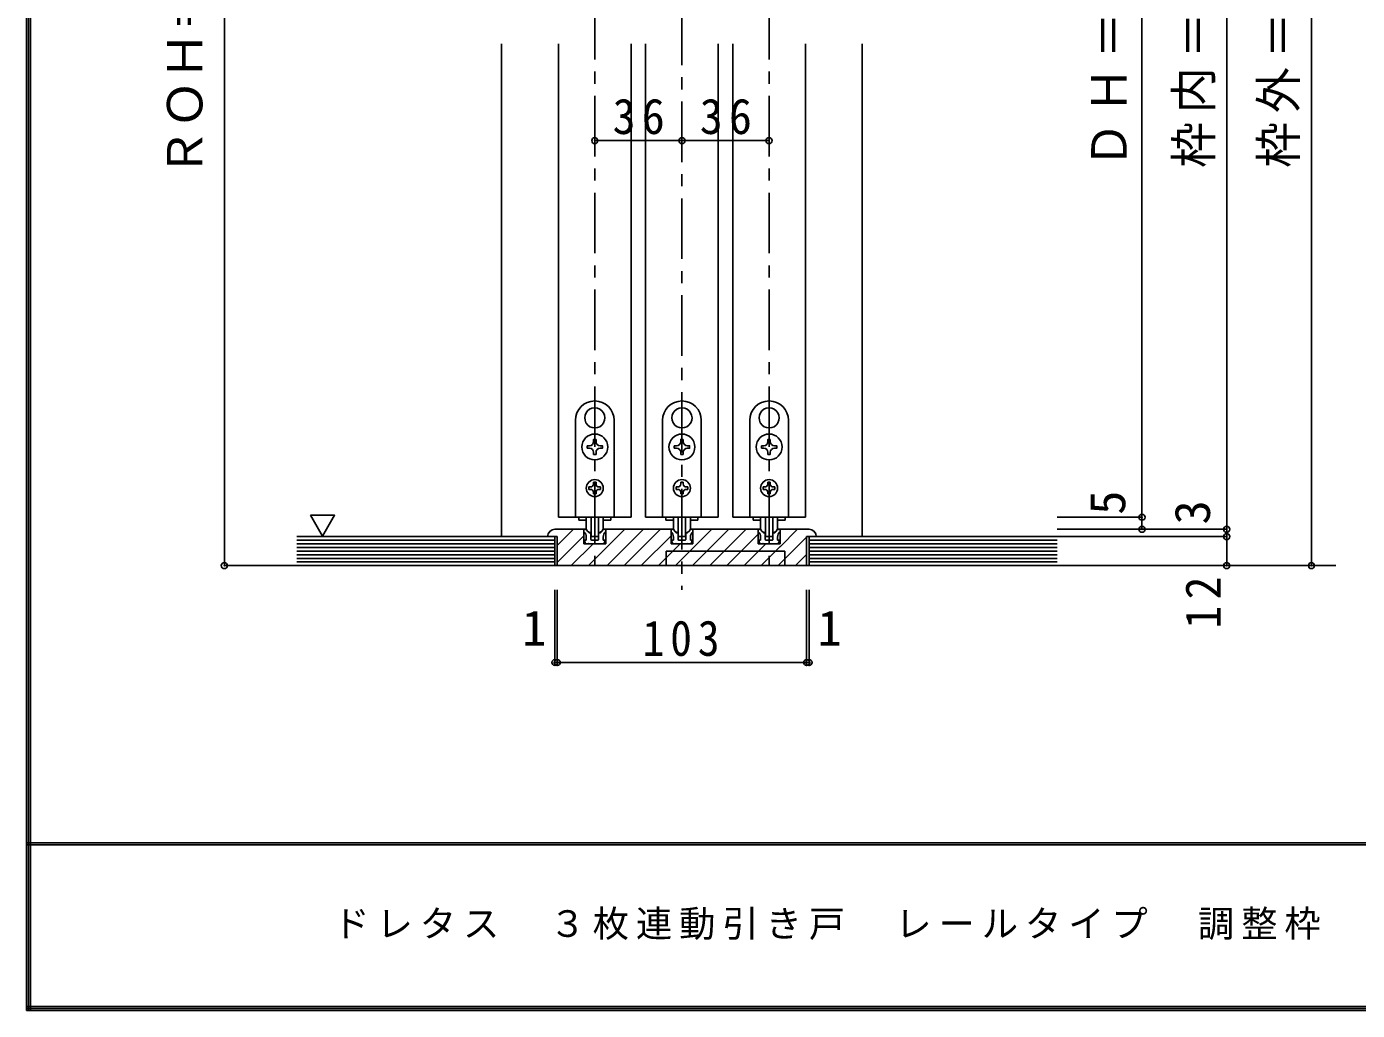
# Model space of a CAD drawing. Units: millimetres at full size, sheet at 1:5. Extents: x -973 to 977, y -718 to 696.
# Drawn here: x -973 to -424, y -701 to -295 of the extents above; entities that cross this region are included whole.
import ezdxf
from ezdxf.enums import TextEntityAlignment as Align

# ---------------------------------------------------------------- set-up
doc = ezdxf.new("R2010")
doc.units = ezdxf.units.MM
doc.header["$LTSCALE"] = 5
doc.header["$PDMODE"] = 32
doc.header["$PDSIZE"] = 2.5
doc.linetypes.add('CHAIN1', pattern=[8, 5, -1, 1, -1])
for name, color, linetype in [('0-1_通り芯', 4, 'CHAIN1'), ('0-3_仕上げ', 7, 'Continuous'), ('0-4_枠', 3, 'Continuous'), ('0-6_扉', 6, 'Continuous'), ('0-7_金物', 7, 'Continuous'), ('0-A_文字', 3, 'Continuous'), ('0-B_寸法', 7, 'Continuous'), ('0-C_ハッチ', 4, 'Continuous'), ('F-1_枠', 6, 'Continuous'), ('F-A_文字', 7, 'Continuous')]:
    doc.layers.add(name, color=color, linetype=linetype)
doc.styles.add('ＭＳ ゴシック', font='')
doc.styles.get('ＭＳ ゴシック').set_extended_font_data('MS Gothic')

msp = doc.modelspace()

# ---------------------------------------------------------------- linework, layer by layer
at = {"layer": '0-1_通り芯'}
msp.add_line((-849.344, -517.167), (-432.68, -517.167), dxfattribs=at)
at = {"layer": '0-3_仕上げ', "color": 2}
for p, q in [((-861.68, -505.167), (-819.151, -505.167)), ((-819.151, -505.167), (-755.18, -505.167)), ((-755.18, -517.167), (-755.18, -505.167)), ((-650.18, -505.167), (-547.68, -505.167)), ((-650.18, -517.167), (-650.18, -505.167)), ((-861.68, -517.167), (-547.68, -517.167))]:
    msp.add_line(p, q, dxfattribs=at)
at = {"layer": '0-3_仕上げ'}
for p, q in [((-861.68, -506.667), (-816.61, -506.667)), ((-861.68, -508.167), (-816, -508.167)), ((-861.68, -509.667), (-816.915, -509.667)), ((-816.915, -509.667), (-755.18, -509.667)), ((-816.61, -506.667), (-755.18, -506.667)), ((-816, -508.167), (-755.18, -508.167)), ((-650.18, -506.667), (-547.68, -506.667)), ((-650.18, -508.167), (-547.68, -508.167)), ((-650.18, -509.667), (-547.68, -509.667)), ((-861.68, -511.167), (-817.728, -511.167)), ((-861.68, -512.667), (-817.83, -512.667)), ((-861.68, -514.167), (-817.525, -514.167)), ((-861.68, -515.667), (-817.423, -515.667)), ((-817.83, -512.667), (-755.18, -512.667)), ((-817.728, -511.167), (-755.18, -511.167)), ((-817.525, -514.167), (-755.18, -514.167)), ((-817.423, -515.667), (-755.18, -515.667)), ((-650.18, -511.167), (-547.68, -511.167)), ((-650.18, -512.667), (-547.68, -512.667)), ((-650.18, -514.167), (-547.68, -514.167)), ((-650.18, -515.667), (-547.68, -515.667))]:
    msp.add_line(p, q, dxfattribs=at)
at = {"layer": '0-4_枠', "color": 4}
for p, q in [((-777.18, -505.167), (-777.18, -301.667)), ((-628.18, -505.167), (-628.18, -301.667))]:
    msp.add_line(p, q, dxfattribs=at)
at = {"layer": '0-4_枠'}
for p, q in [((-758.18, -505.167), (-754.18, -505.167)), ((-743.18, -502.167), (-755.18, -502.167)), ((-754.18, -517.167), (-754.18, -505.167)), ((-743.18, -508.131), (-743.18, -502.167)), ((-743.18, -508.131), (-743.18, -502.167)), ((-734.18, -508.131), (-734.18, -502.167)), ((-707.18, -502.167), (-734.18, -502.167)), ((-707.18, -508.131), (-707.18, -502.167)), ((-707.18, -508.131), (-707.18, -502.167)), ((-698.18, -508.131), (-698.18, -502.167)), ((-671.18, -502.167), (-698.18, -502.167)), ((-671.18, -508.131), (-671.18, -502.167)), ((-671.18, -508.131), (-671.18, -502.167)), ((-662.18, -508.131), (-662.18, -502.167)), ((-650.18, -502.167), (-662.18, -502.167)), ((-651.18, -505.167), (-647.18, -505.167)), ((-651.18, -517.167), (-651.18, -505.167)), ((-743.18, -508.131), (-734.18, -508.131)), ((-707.18, -508.131), (-698.18, -508.131)), ((-671.18, -508.131), (-662.18, -508.131)), ((-709.18, -517.167), (-709.18, -511.167)), ((-660.18, -511.167), (-709.18, -511.167)), ((-660.18, -517.167), (-660.18, -511.167)), ((-754.18, -517.167), (-651.18, -517.167))]:
    msp.add_line(p, q, dxfattribs=at)
for centre, start, end in [((-755.18, -505.167), 90, 180), ((-650.18, -505.167), 0, 90)]:
    msp.add_arc(centre, 3, start, end, dxfattribs=at)
at = {"layer": '0-6_扉'}
for p, q in [((-753.68, -301.667), (-753.68, -497.167)), ((-723.68, -301.667), (-723.68, -497.167)), ((-717.68, -301.667), (-717.68, -497.167)), ((-687.68, -301.667), (-687.68, -497.167)), ((-681.68, -301.667), (-681.68, -497.167)), ((-651.68, -301.667), (-651.68, -497.167)), ((-723.68, -497.167), (-753.68, -497.167)), ((-717.68, -497.167), (-687.68, -497.167)), ((-651.68, -497.167), (-681.68, -497.167))]:
    msp.add_line(p, q, dxfattribs=at)
at = {"layer": '0-7_金物'}
for p, q in [((-738.779, -452.018), (-738.68, -452.117)), ((-738.581, -452.018), (-738.68, -452.117)), ((-702.779, -452.018), (-702.68, -452.117)), ((-702.581, -452.018), (-702.68, -452.117)), ((-666.779, -452.018), (-666.68, -452.117)), ((-666.581, -452.018), (-666.68, -452.117)), ((-742.323, -458.155), (-742.188, -458.192)), ((-742.224, -458.327), (-742.188, -458.192)), ((-735.038, -458.155), (-735.173, -458.192)), ((-735.137, -458.327), (-735.173, -458.192)), ((-706.323, -458.155), (-706.188, -458.192)), ((-706.224, -458.327), (-706.188, -458.192)), ((-699.038, -458.155), (-699.173, -458.192)), ((-699.137, -458.327), (-699.173, -458.192)), ((-670.323, -458.155), (-670.188, -458.192)), ((-670.224, -458.327), (-670.188, -458.192)), ((-663.038, -458.155), (-663.173, -458.192)), ((-663.137, -458.327), (-663.173, -458.192)), ((-738.18, -465.967), (-738.18, -465.017)), ((-702.18, -465.967), (-702.18, -465.017)), ((-666.18, -465.967), (-666.18, -465.017)), ((-741.83, -467.667), (-741.83, -468.667)), ((-740.88, -467.667), (-741.83, -467.667)), ((-741.83, -468.667), (-740.88, -468.667)), ((-739.18, -470.367), (-739.18, -471.317)), ((-739.18, -471.317), (-738.18, -471.317)), ((-738.18, -471.317), (-738.18, -470.367)), ((-705.83, -467.667), (-705.83, -468.667)), ((-704.88, -467.667), (-705.83, -467.667)), ((-705.83, -468.667), (-704.88, -468.667)), ((-703.18, -470.367), (-703.18, -471.317)), ((-703.18, -471.317), (-702.18, -471.317)), ((-702.18, -471.317), (-702.18, -470.367)), ((-669.83, -467.667), (-669.83, -468.667)), ((-668.88, -467.667), (-669.83, -467.667)), ((-669.83, -468.667), (-668.88, -468.667)), ((-667.18, -470.367), (-667.18, -471.317)), ((-667.18, -471.317), (-666.18, -471.317)), ((-666.18, -471.317), (-666.18, -470.367)), ((-739.18, -482.767), (-739.18, -483.367)), ((-739.18, -482.767), (-738.18, -482.767)), ((-738.18, -482.767), (-738.18, -483.367)), ((-703.18, -482.767), (-703.18, -483.367)), ((-703.18, -482.767), (-702.18, -482.767)), ((-702.18, -482.767), (-702.18, -483.367)), ((-667.18, -482.767), (-667.18, -483.367)), ((-667.18, -482.767), (-666.18, -482.767)), ((-666.18, -482.767), (-666.18, -483.367)), ((-741.08, -484.667), (-741.08, -485.667)), ((-740.48, -484.667), (-741.08, -484.667)), ((-741.08, -485.667), (-740.48, -485.667)), ((-739.18, -486.967), (-739.18, -487.567)), ((-738.18, -487.567), (-739.18, -487.567)), ((-738.18, -486.967), (-738.18, -487.567)), ((-736.88, -484.667), (-736.28, -484.667)), ((-736.28, -485.667), (-736.88, -485.667)), ((-736.28, -484.667), (-736.28, -485.667)), ((-705.08, -484.667), (-705.08, -485.667)), ((-704.48, -484.667), (-705.08, -484.667)), ((-705.08, -485.667), (-704.48, -485.667)), ((-703.18, -486.967), (-703.18, -487.567)), ((-702.18, -487.567), (-703.18, -487.567)), ((-702.18, -486.967), (-702.18, -487.567)), ((-700.88, -484.667), (-700.28, -484.667)), ((-700.28, -485.667), (-700.88, -485.667)), ((-700.28, -484.667), (-700.28, -485.667)), ((-669.08, -484.667), (-669.08, -485.667)), ((-668.48, -484.667), (-669.08, -484.667)), ((-669.08, -485.667), (-668.48, -485.667)), ((-667.18, -486.967), (-667.18, -487.567)), ((-666.18, -487.567), (-667.18, -487.567)), ((-666.18, -486.967), (-666.18, -487.567)), ((-664.88, -484.667), (-664.28, -484.667)), ((-664.28, -485.667), (-664.88, -485.667)), ((-664.28, -484.667), (-664.28, -485.667)), ((-745.28, -497.167), (-745.28, -498.367)), ((-745.28, -498.367), (-742.148, -498.367)), ((-742.18, -501.588), (-742.18, -497.167)), ((-740.18, -497.167), (-740.18, -504.788)), ((-737.18, -504.788), (-737.18, -497.167)), ((-735.213, -498.367), (-732.08, -498.367)), ((-735.18, -501.588), (-735.18, -497.167)), ((-732.08, -497.167), (-732.08, -498.367)), ((-709.28, -497.167), (-709.28, -498.367)), ((-709.28, -498.367), (-706.148, -498.367)), ((-706.18, -501.588), (-706.18, -497.167)), ((-704.18, -497.167), (-704.18, -504.788)), ((-701.18, -504.788), (-701.18, -497.167)), ((-699.213, -498.367), (-696.08, -498.367)), ((-699.18, -501.588), (-699.18, -497.167)), ((-696.08, -497.167), (-696.08, -498.367)), ((-673.28, -497.167), (-673.28, -498.367)), ((-673.28, -498.367), (-670.148, -498.367)), ((-670.18, -501.588), (-670.18, -497.167)), ((-668.18, -497.167), (-668.18, -504.788)), ((-665.18, -504.788), (-665.18, -497.167)), ((-663.213, -498.367), (-660.08, -498.367)), ((-663.18, -501.588), (-663.18, -497.167)), ((-660.08, -497.167), (-660.08, -498.367)), ((-741.018, -503.579), (-742.284, -502.313)), ((-742.18, -506.667), (-742.18, -505.403)), ((-740.806, -503.667), (-740.48, -503.667)), ((-740.28, -506.367), (-740.28, -503.867)), ((-737.48, -505.088), (-739.88, -505.088)), ((-737.08, -506.367), (-737.08, -503.867)), ((-736.555, -503.667), (-736.88, -503.667)), ((-736.342, -503.579), (-735.077, -502.313)), ((-735.18, -506.667), (-735.18, -505.403)), ((-734.18, -502.167), (-734.723, -502.167)), ((-734.18, -503.167), (-734.18, -502.167)), ((-705.018, -503.579), (-706.284, -502.313)), ((-706.18, -506.667), (-706.18, -505.403)), ((-704.806, -503.667), (-704.48, -503.667)), ((-704.28, -506.367), (-704.28, -503.867)), ((-701.48, -505.088), (-703.88, -505.088)), ((-701.08, -506.367), (-701.08, -503.867)), ((-700.555, -503.667), (-700.88, -503.667)), ((-700.342, -503.579), (-699.077, -502.313)), ((-699.18, -506.667), (-699.18, -505.403)), ((-698.18, -502.167), (-698.723, -502.167)), ((-698.18, -503.167), (-698.18, -502.167)), ((-669.018, -503.579), (-670.284, -502.313)), ((-670.18, -506.667), (-670.18, -505.403)), ((-668.806, -503.667), (-668.48, -503.667)), ((-668.28, -506.367), (-668.28, -503.867)), ((-665.48, -505.088), (-667.88, -505.088)), ((-665.08, -506.367), (-665.08, -503.867)), ((-664.555, -503.667), (-664.88, -503.667)), ((-664.342, -503.579), (-663.077, -502.313)), ((-663.18, -506.667), (-663.18, -505.403)), ((-662.18, -502.167), (-662.723, -502.167)), ((-662.18, -503.167), (-662.18, -502.167)), ((-742.18, -506.667), (-742.78, -506.667)), ((-736.38, -508.167), (-740.98, -508.167)), ((-739.98, -506.667), (-738.98, -506.667)), ((-738.98, -506.667), (-738.68, -506.967)), ((-738.68, -506.967), (-738.38, -506.667)), ((-738.38, -506.667), (-737.38, -506.667)), ((-736.18, -507.967), (-736.38, -508.167)), ((-735.98, -508.167), (-736.18, -507.967)), ((-735.98, -508.167), (-734.88, -508.167)), ((-735.18, -506.667), (-734.58, -506.667)), ((-734.88, -508.167), (-734.394, -506.94)), ((-706.18, -506.667), (-706.78, -506.667)), ((-700.38, -508.167), (-704.98, -508.167)), ((-703.98, -506.667), (-702.98, -506.667)), ((-702.98, -506.667), (-702.68, -506.967)), ((-702.68, -506.967), (-702.38, -506.667)), ((-702.38, -506.667), (-701.38, -506.667)), ((-700.18, -507.967), (-700.38, -508.167)), ((-699.98, -508.167), (-700.18, -507.967)), ((-699.98, -508.167), (-698.88, -508.167)), ((-699.18, -506.667), (-698.58, -506.667)), ((-698.88, -508.167), (-698.394, -506.94)), ((-670.18, -506.667), (-670.78, -506.667)), ((-664.38, -508.167), (-668.98, -508.167)), ((-667.98, -506.667), (-666.98, -506.667)), ((-666.98, -506.667), (-666.68, -506.967)), ((-666.68, -506.967), (-666.38, -506.667)), ((-666.38, -506.667), (-665.38, -506.667)), ((-664.18, -507.967), (-664.38, -508.167)), ((-663.98, -508.167), (-664.18, -507.967)), ((-663.98, -508.167), (-662.88, -508.167)), ((-663.18, -506.667), (-662.58, -506.667)), ((-662.88, -508.167), (-662.394, -506.94))]:
    msp.add_line(p, q, dxfattribs=at)
for points in [[(-730.68, -457.167), (-730.68, -497.167), (-746.68, -497.167), (-746.68, -457.167)], [(-694.68, -457.167), (-694.68, -497.167), (-710.68, -497.167), (-710.68, -457.167)], [(-658.68, -457.167), (-658.68, -497.167), (-674.68, -497.167), (-674.68, -457.167)], [(-738.18, -465.017), (-739.18, -465.017), (-739.18, -465.967)], [(-702.18, -465.017), (-703.18, -465.017), (-703.18, -465.967)], [(-666.18, -465.017), (-667.18, -465.017), (-667.18, -465.967)], [(-736.48, -468.667), (-735.53, -468.667), (-735.53, -467.667), (-736.48, -467.667)], [(-700.48, -468.667), (-699.53, -468.667), (-699.53, -467.667), (-700.48, -467.667)], [(-664.48, -468.667), (-663.53, -468.667), (-663.53, -467.667), (-664.48, -467.667)], [(-743.18, -503.167), (-743.18, -502.167), (-742.637, -502.167)], [(-707.18, -503.167), (-707.18, -502.167), (-706.637, -502.167)], [(-671.18, -503.167), (-671.18, -502.167), (-670.637, -502.167)], [(-741.38, -508.167), (-742.48, -508.167), (-742.966, -506.94)], [(-741.38, -508.167), (-741.18, -507.967), (-740.98, -508.167)], [(-705.38, -508.167), (-706.48, -508.167), (-706.966, -506.94)], [(-705.38, -508.167), (-705.18, -507.967), (-704.98, -508.167)], [(-669.38, -508.167), (-670.48, -508.167), (-670.966, -506.94)], [(-669.38, -508.167), (-669.18, -507.967), (-668.98, -508.167)]]:
    msp.add_lwpolyline(points, dxfattribs=at)
for centre, radius in [((-738.68, -468.167), 5.35), ((-702.68, -468.167), 5.35), ((-666.68, -468.167), 5.35), ((-738.68, -485.167), 3.5), ((-702.68, -485.167), 3.5), ((-666.68, -485.167), 3.5)]:
    msp.add_circle(centre, radius, dxfattribs=at)
for centre, radius, start, end in [((-738.68, -457.167), 8, 0, 180), ((-702.68, -457.167), 8, 0, 180), ((-666.68, -457.167), 8, 0, 180), ((-738.68, -456.167), 4.15, 91.3645, 208.6355), ((-738.68, -456.167), 4.15, 331.3645, 88.6355), ((-702.68, -456.167), 4.15, 91.3645, 208.6355), ((-702.68, -456.167), 4.15, 331.3645, 88.6355), ((-666.68, -456.167), 4.15, 91.3645, 208.6355), ((-666.68, -456.167), 4.15, 331.3645, 88.6355), ((-738.68, -456.167), 4.15, 211.3645, 328.6355), ((-702.68, -456.167), 4.15, 211.3645, 328.6355), ((-666.68, -456.167), 4.15, 211.3645, 328.6355), ((-740.88, -465.967), 1.7, 270, 0), ((-736.48, -465.967), 1.7, 180, 270), ((-704.88, -465.967), 1.7, 270, 0), ((-700.48, -465.967), 1.7, 180, 270), ((-668.88, -465.967), 1.7, 270, 0), ((-664.48, -465.967), 1.7, 180, 270), ((-740.88, -470.367), 1.7, 0, 90), ((-736.48, -470.367), 1.7, 90, 180), ((-704.88, -470.367), 1.7, 0, 90), ((-700.48, -470.367), 1.7, 90, 180), ((-668.88, -470.367), 1.7, 0, 90), ((-664.48, -470.367), 1.7, 90, 180), ((-740.48, -483.367), 1.3, 270, 0), ((-736.88, -483.367), 1.3, 180, 270), ((-704.48, -483.367), 1.3, 270, 0), ((-700.88, -483.367), 1.3, 180, 270), ((-668.48, -483.367), 1.3, 270, 0), ((-664.88, -483.367), 1.3, 180, 270), ((-740.48, -486.967), 1.3, 0, 90), ((-736.88, -486.967), 1.3, 90, 180), ((-704.48, -486.967), 1.3, 0, 90), ((-700.88, -486.967), 1.3, 90, 180), ((-668.48, -486.967), 1.3, 0, 90), ((-664.88, -486.967), 1.3, 90, 180), ((-745.18, -505.403), 3, 0, 48.19), ((-742.637, -502.667), 0.5, 45, 90), ((-740.18, -501.588), 2, 180, 264.78409), ((-740.806, -503.367), 0.3, 225, 270), ((-740.48, -503.867), 0.2, 0, 90), ((-740.38, -503.779), 0.2, 0, 84.78409), ((-739.88, -504.788), 0.3, 180, 270), ((-737.48, -504.788), 0.3, 270, 0), ((-736.98, -503.779), 0.2, 95.21591, 180), ((-736.88, -503.867), 0.2, 90, 180), ((-737.18, -501.588), 2, 275.21591, 0), ((-736.555, -503.367), 0.3, 270, 315), ((-732.18, -505.403), 3, 131.81, 180), ((-734.723, -502.667), 0.5, 90, 135), ((-709.18, -505.403), 3, 0, 48.19), ((-706.637, -502.667), 0.5, 45, 90), ((-704.18, -501.588), 2, 180, 264.78409), ((-704.806, -503.367), 0.3, 225, 270), ((-704.48, -503.867), 0.2, 0, 90), ((-704.38, -503.779), 0.2, 0, 84.78409), ((-703.88, -504.788), 0.3, 180, 270), ((-701.48, -504.788), 0.3, 270, 0), ((-700.98, -503.779), 0.2, 95.21591, 180), ((-700.88, -503.867), 0.2, 90, 180), ((-701.18, -501.588), 2, 275.21591, 0), ((-700.555, -503.367), 0.3, 270, 315), ((-696.18, -505.403), 3, 131.81, 180), ((-698.723, -502.667), 0.5, 90, 135), ((-673.18, -505.403), 3, 0, 48.19), ((-670.637, -502.667), 0.5, 45, 90), ((-668.18, -501.588), 2, 180, 264.78409), ((-668.806, -503.367), 0.3, 225, 270), ((-668.48, -503.867), 0.2, 0, 90), ((-668.38, -503.779), 0.2, 0, 84.78409), ((-667.88, -504.788), 0.3, 180, 270), ((-665.48, -504.788), 0.3, 270, 0), ((-664.98, -503.779), 0.2, 95.21591, 180), ((-664.88, -503.867), 0.2, 90, 180), ((-665.18, -501.588), 2, 275.21591, 0), ((-664.555, -503.367), 0.3, 270, 315), ((-660.18, -505.403), 3, 131.81, 180), ((-662.723, -502.667), 0.5, 90, 135), ((-742.78, -506.867), 0.2, 90, 201.616), ((-739.98, -506.367), 0.3, 180, 270), ((-737.38, -506.367), 0.3, 270, 0), ((-734.58, -506.867), 0.2, 338.384, 90), ((-706.78, -506.867), 0.2, 90, 201.616), ((-703.98, -506.367), 0.3, 180, 270), ((-701.38, -506.367), 0.3, 270, 0), ((-698.58, -506.867), 0.2, 338.384, 90), ((-670.78, -506.867), 0.2, 90, 201.616), ((-667.98, -506.367), 0.3, 180, 270), ((-665.38, -506.367), 0.3, 270, 0), ((-662.58, -506.867), 0.2, 338.384, 90)]:
    msp.add_arc(centre, radius, start, end, dxfattribs=at)
at = {"layer": '0-A_文字', "color": 7}
msp.add_line((-856.116, -496.353), (-851.116, -505.013), dxfattribs=at)
msp.add_lwpolyline([(-856.116, -496.353), (-846.116, -496.353), (-851.116, -505.013)], dxfattribs=at)
at = {"layer": '0-B_寸法', "color": 4, "linetype": 'CHAIN1'}
for p, q in [((-702.68, -5.515), (-702.68, -527.167)), ((-738.68, -83.167), (-738.68, -517.167)), ((-666.68, -83.167), (-666.68, -517.167))]:
    msp.add_line(p, q, dxfattribs=at)
at = {"layer": '0-B_寸法', "color": 4}
for p, q in [((-891.68, -59.167), (-891.68, -517.167)), ((-442.68, -67.167), (-442.68, -517.167)), ((-477.68, -505.167), (-477.68, -103.167)), ((-512.68, -497.167), (-512.68, -111.167)), ((-738.68, -341.667), (-702.68, -341.667)), ((-702.68, -341.667), (-666.68, -341.667)), ((-512.68, -497.167), (-547.68, -497.167)), ((-512.68, -502.167), (-512.68, -497.167)), ((-477.68, -502.167), (-547.68, -502.167)), ((-477.68, -505.167), (-547.68, -505.167)), ((-477.68, -517.167), (-477.68, -505.167)), ((-891.68, -517.167), (-861.68, -517.167)), ((-477.68, -517.167), (-547.68, -517.167)), ((-442.68, -517.167), (-547.68, -517.167)), ((-755.18, -557.167), (-755.18, -527.167)), ((-754.18, -557.167), (-754.18, -527.167)), ((-754.18, -557.167), (-754.18, -527.167)), ((-651.18, -557.167), (-651.18, -527.167)), ((-651.18, -557.167), (-651.18, -527.167)), ((-650.18, -557.167), (-650.18, -527.167)), ((-755.18, -557.167), (-754.18, -557.167)), ((-651.18, -557.167), (-754.18, -557.167)), ((-651.18, -557.167), (-650.18, -557.167))]:
    msp.add_line(p, q, dxfattribs=at)
at = {"layer": '0-B_寸法'}
for p in [(-738.68, -341.667), (-702.68, -341.667), (-666.68, -341.667), (-512.68, -497.167), (-512.68, -502.167), (-477.68, -502.167), (-477.68, -505.167), (-891.68, -517.167), (-477.68, -517.167), (-442.68, -517.167), (-755.18, -557.167), (-754.18, -557.167), (-651.18, -557.167), (-650.18, -557.167)]:
    msp.add_point(p, dxfattribs=at)
at = {"layer": '0-C_ハッチ'}
for p, q in [((-754.18, -508.807), (-747.54, -502.167)), ((-754.18, -515.878), (-743.18, -504.878)), ((-733.611, -517.167), (-718.611, -502.167)), ((-732.68, -508.52), (-726.327, -502.167)), ((-726.54, -517.167), (-711.54, -502.167)), ((-719.469, -517.167), (-707.18, -504.878)), ((-705.327, -517.167), (-690.327, -502.167)), ((-698.256, -517.167), (-683.256, -502.167)), ((-691.185, -517.167), (-676.185, -502.167)), ((-684.114, -517.167), (-671.18, -504.233)), ((-662.9, -517.167), (-651.18, -505.446)), ((-662.18, -509.375), (-654.971, -502.167)), ((-748.398, -517.167), (-739.363, -508.131)), ((-741.327, -517.167), (-732.292, -508.131)), ((-712.398, -517.167), (-703.363, -508.131)), ((-677.043, -517.167), (-668.007, -508.131)), ((-669.972, -517.167), (-661.971, -509.167)), ((-655.829, -517.167), (-651.18, -512.517))]:
    msp.add_line(p, q, dxfattribs=at)
at = {"layer": 'F-1_枠'}
for p, q in [((-973.347, 695.833), (-973.347, -700.833)), ((-972.514, 695.833), (-972.514, -700.833)), ((-971.68, 695.833), (-971.68, -700.833)), ((976.653, -631.667), (-973.347, -631.667)), ((976.653, -632.5), (-973.347, -632.5)), ((976.653, -699.167), (-973.347, -699.167)), ((976.653, -700), (-973.347, -700)), ((976.653, -700.833), (-973.347, -700.833))]:
    msp.add_line(p, q, dxfattribs=at)

# ---------------------------------------------------------------- texts
at = {"layer": '0-B_寸法', "style": 'ＭＳ ゴシック'}
for s, p in [('ＲＯＨ＝2,055', (-896.321, -356.667)), ('5', (-515.18, -496.167)), ('3', (-480.18, -500.167))]:
    msp.add_text(s, height=14.66, rotation=90, dxfattribs=at).set_placement(p, align=Align.BOTTOM_LEFT)
for p in [(-768.68, -554.667), (-646.68, -554.667)]:
    msp.add_text('1', height=14.66, dxfattribs=at).set_placement(p, align=Align.BOTTOM_LEFT)
at = {"layer": '0-B_寸法', "char_height": 14.66, "attachment_point": 7, "rotation": 90, "style": 'ＭＳ ゴシック'}
for s, insert in [('\\T1.19;\\W0.95;ＤＨ＝1,983', (-515.18, -352.917)), ('\\T1.19;\\W0.95;枠内＝1,996', (-480.18, -352.917)), ('\\T1.19;\\W0.95;枠外＝2,047', (-445.18, -352.917)), ('\\T1.27;\\W0.95;12', (-480.18, -543.167))]:
    msp.add_mtext(s, dxfattribs=dict(at, insert=insert))
at = {"layer": '0-B_寸法', "char_height": 14.66, "attachment_point": 7, "style": 'ＭＳ ゴシック'}
for s, insert in [('\\T1.27;\\W0.95;36', (-731.305, -339.167)), ('\\T1.27;\\W0.95;36', (-695.305, -339.167)), ('\\T1.27;\\W0.9;103', (-718.93, -554.667))]:
    msp.add_mtext(s, dxfattribs=dict(at, insert=insert))
at = {"layer": 'F-A_文字', "insert": (-846.68, -673.333), "char_height": 11, "attachment_point": 7, "style": 'ＭＳ ゴシック'}
msp.add_mtext('\\T1.19;ドレタス\u3000３枚連動引き戸\u3000レールタイプ\u3000調整枠\u3000枠外W1,644', dxfattribs=at)

doc.saveas('drawing.dxf')
